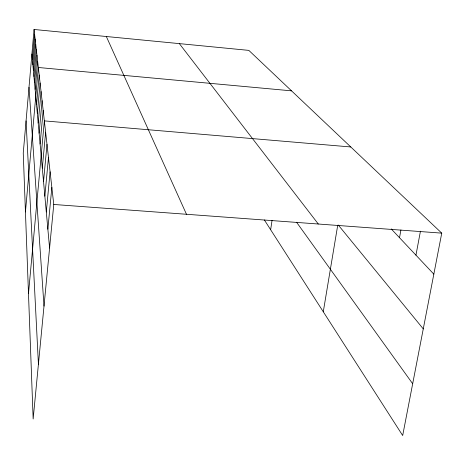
<?xml version="1.0" encoding="UTF-8"?>
<svg xmlns="http://www.w3.org/2000/svg" width="465" height="465" viewBox="0 0 465 465"><rect width="100%" height="100%" fill="white"/><g stroke="black" fill="none" stroke-linecap="round" stroke-linejoin="round"><path stroke-width="0.7" d="M34.061 29.475L23.25 153.043L33.154 418.994L53.771 204.466L34.061 29.475L248.827 50.383L441.75 233.139L402.678 435.525L264.364 219.951M32.381 59.299L34.584 34.16M32.881 64.763L35.137 39.066M33.399 70.482L35.718 44.204M33.951 76.481L36.328 49.598M34.52 82.782L36.962 55.259M35.125 89.408L37.636 61.217M25.441 211.941L38.339 67.489L291.549 90.849M36.526 104.735L39.188 75.01M37.334 113.623L40.089 83.008M38.194 123.097L41.054 91.541M39.118 133.211L42.077 100.655M40.106 144.034L43.175 110.414M28.487 293.607L44.355 120.888L350.79 146.969M42.303 168.132L45.628 132.165M43.53 181.606L47 144.33M44.855 196.178L48.482 157.501M46.297 211.988L50.092 171.812M47.866 229.21L51.848 187.401M270.647 229.745L272.048 220.422M323.28 311.777L337.73 225.205M399.516 237.708L400.929 229.966M415.948 255.163L420.441 231.21M53.771 204.466L441.75 233.139M391.204 228.885L433.833 274.152M338.299 225.054L423.266 328.889M179.345 43.623L318.304 224.014M296.554 222.224L412.676 383.735M106.34 36.514L186.477 214.272M31.905 54.085L49.586 248.037M29.004 87.263L44.001 306.11M26.063 120.906L38.421 364.211"/></g></svg>
